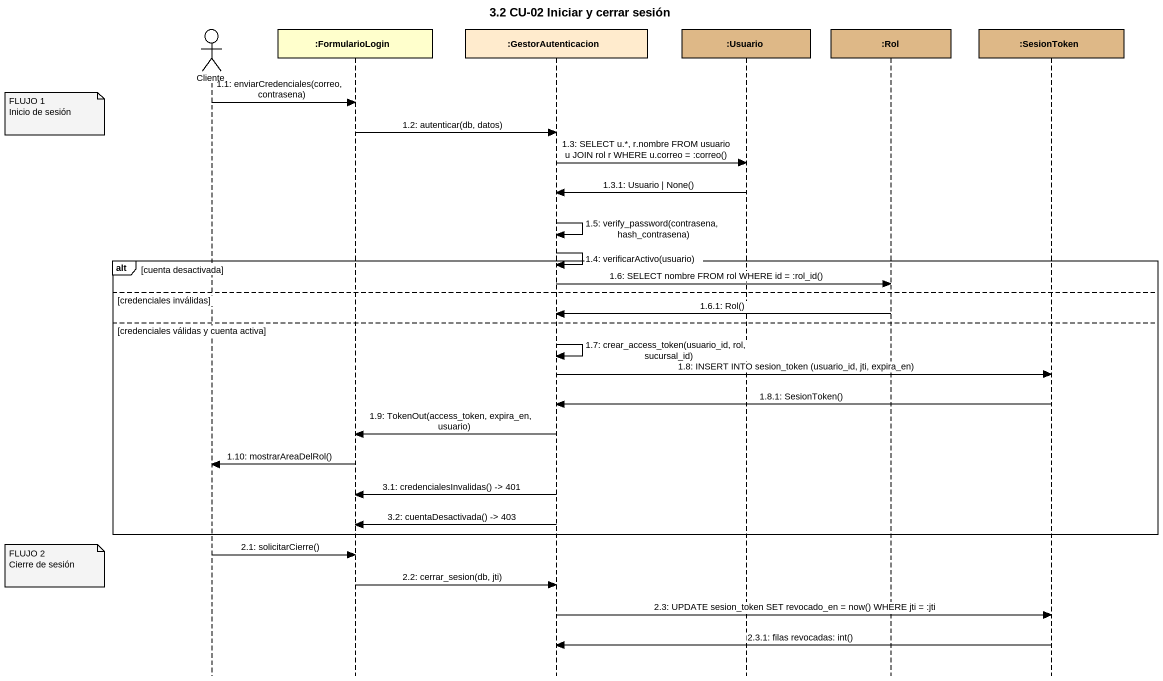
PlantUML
@startuml
title 3.2 CU-02 Iniciar y cerrar sesión
hide footbox
actor Cliente
participant ":FormularioLogin" as FormularioLogin
participant ":GestorAutenticacion" as GestorAutenticacion #FFEBCD
participant ":Usuario" as Usuario #DEB887
participant ":Rol" as Rol #DEB887
participant ":SesionToken" as SesionToken #DEB887

Cliente -> FormularioLogin : 1.1: enviarCredenciales(correo, contrasena)
note left of Cliente
  FLUJO 1
  Inicio de sesión
end note
FormularioLogin -> GestorAutenticacion : 1.2: autenticar(db, datos)
GestorAutenticacion -> Usuario : 1.3: SELECT u.*, r.nombre FROM usuario u JOIN rol r WHERE u.correo = :correo()
Usuario -> GestorAutenticacion : 1.3.1: Usuario | None()
GestorAutenticacion -> GestorAutenticacion : 1.5: verify_password(contrasena, hash_contrasena)
GestorAutenticacion -> GestorAutenticacion : 1.4: verificarActivo(usuario)
alt cuenta desactivada
  GestorAutenticacion -> Rol : 1.6: SELECT nombre FROM rol WHERE id = :rol_id()
else credenciales inválidas
  Rol -> GestorAutenticacion : 1.6.1: Rol()
else credenciales válidas y cuenta activa
  GestorAutenticacion -> GestorAutenticacion : 1.7: crear_access_token(usuario_id, rol, sucursal_id)
  GestorAutenticacion -> SesionToken : 1.8: INSERT INTO sesion_token (usuario_id, jti, expira_en)
  SesionToken -> GestorAutenticacion : 1.8.1: SesionToken()
  GestorAutenticacion -> FormularioLogin : 1.9: TokenOut(access_token, expira_en, usuario)
  FormularioLogin -> Cliente : 1.10: mostrarAreaDelRol()
  GestorAutenticacion -> FormularioLogin : 3.1: credencialesInvalidas() -> 401
  GestorAutenticacion -> FormularioLogin : 3.2: cuentaDesactivada() -> 403
end
Cliente -> FormularioLogin : 2.1: solicitarCierre()
note left of Cliente
  FLUJO 2
  Cierre de sesión
end note
FormularioLogin -> GestorAutenticacion : 2.2: cerrar_sesion(db, jti)
GestorAutenticacion -> SesionToken : 2.3: UPDATE sesion_token SET revocado_en = now() WHERE jti = :jti
SesionToken -> GestorAutenticacion : 2.3.1: filas revocadas: int()
@enduml
